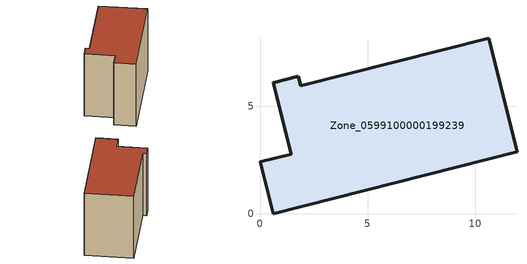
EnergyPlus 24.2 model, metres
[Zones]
Zone_0599100000199239
 floor ground (C_G): 1.45,2.77 0.62,6.1 1.78,6.39 1.89,5.95 10.62,8.16 11.94,2.89 0.61,0 0,2.41 z0
 wall outside (C_F): 0.62,6.1 1.45,2.77 0,2.41 0.61,0 11.94,2.89 10.62,8.16 1.89,5.95 1.78,6.39 0.62,6.1 z0:7.9
 roof outside (C_R): 0.61,0 11.94,2.89 10.62,8.16 1.89,5.95 1.78,6.39 0.62,6.1 1.45,2.77 0,2.41 z7.9
[BUILDING]
Pand.0599100000199239: North Axis=0; Terrain=City; Loads Convergence Tolerance Value=0.04; Temperature Convergence Tolerance Value=0.4; Solar Distribution=FullExterior; Maximum Number of Warmup Days=25; Minimum Number of Warmup Days=1
[Site:Location]
Rotterdam.The.Hague.AP_ZH_NLD Design_Conditions: Latitude=51.96; Longitude=4.45; Time Zone=1; Elevation=-4.5
[SITE:GROUNDTEMPERATURE:BUILDINGSURFACE]
18, 18, 18, 18, 18, 18, 18, 18, 18, 18, 18, 18
[MATERIAL] Thermal Absorptance=0.9; Solar Absorptance=0.7; Visible Absorptance=0.7
Name | Roughness | Thickness | Conductivity | Density | Specific Heat
G.TI.1975-1991 | MediumSmooth | 0.15 | 0.288461 | 540 | 1210
F.TI.1975-1991 | Rough | 0.3 | 0.230769 | 1920 | 840
R.TI.1975-1991 | MediumRough | 0.2 | 0.153846 | 1500 | 1000
[CONSTRUCTION]
C_G: G.TI.1975-1991
C_F: F.TI.1975-1991
C_R: R.TI.1975-1991
[ZONE]
Zone_0599100000199239: Type=1; Multiplier=1; Ceiling Height=Autocalculate; Volume=Autocalculate; Floor Area=autocalculate; Part of Total Floor Area=Yes
[ZONEINFILTRATION:DESIGNFLOWRATE]
Infil_Zone_0599100000199239: Zone or ZoneList or Space or SpaceList=Zone_0599100000199239; Schedule=AlwaysOn; Design Flow Rate Calculation Method=Flow/Area; Flow Rate per Floor Area=0.003; Constant Term Coefficient=1; Temperature Term Coefficient=0; Velocity Term Coefficient=0; Velocity Squared Term Coefficient=0
[HVACTEMPLATE:ZONE:IDEALLOADSAIRSYSTEM]
Zone_0599100000199239: Maximum Heating Supply Air Temperature=50; Minimum Cooling Supply Air Temperature=13; Maximum Heating Supply Air Humidity Ratio=0.0156; Minimum Cooling Supply Air Humidity Ratio=0.0077; Heating Limit=NoLimit; Cooling Limit=NoLimit; Dehumidification Control Type=ConstantSensibleHeatRatio; Cooling Sensible Heat Ratio=0.7; Dehumidification Setpoint=60; Humidification Control Type=None; Humidification Setpoint=30; Outdoor Air Method=None; Outdoor Air Flow Rate per Person=0.00944; Outdoor Air Flow Rate per Zone Floor Area=0; Outdoor Air Flow Rate per Zone=0; Demand Controlled Ventilation Type=None; Outdoor Air Economizer Type=NoEconomizer; Heat Recovery Type=None; Sensible Heat Recovery Effectiveness=0.7; Latent Heat Recovery Effectiveness=0.65
[ZONECONTROL:THERMOSTAT]
ThermostatControl_Zone_0599100000199239: Zone or ZoneList=Zone_0599100000199239; Control Type Schedule=DualSetpointControlType; Control 1=Thermostat_Zone_0599100000199239; Temperature Difference Between Cutout And Setpoint=0
[THERMOSTATSETPOINT:DUALSETPOINT]
Thermostat_Zone_0599100000199239: Heating Setpoint Temperature Schedule=HeatingSetpoint_Zone_0599100000199239; Cooling Setpoint Temperature Schedule=CoolingSetpoint_Zone_0599100000199239
[SCHEDULE:COMPACT]
HeatingSetpoint_Zone_0599100000199239: Through: 12/31, For: AllDays, Until: 24:00, 21
CoolingSetpoint_Zone_0599100000199239: Through: 12/31, For: AllDays, Until: 24:00, 24
DualSetpointControlType: Through: 12/31, For: AllDays, Until: 24:00, 4
AlwaysOn: Through: 12/31, For: AllDays, Until: 24:00, 1
